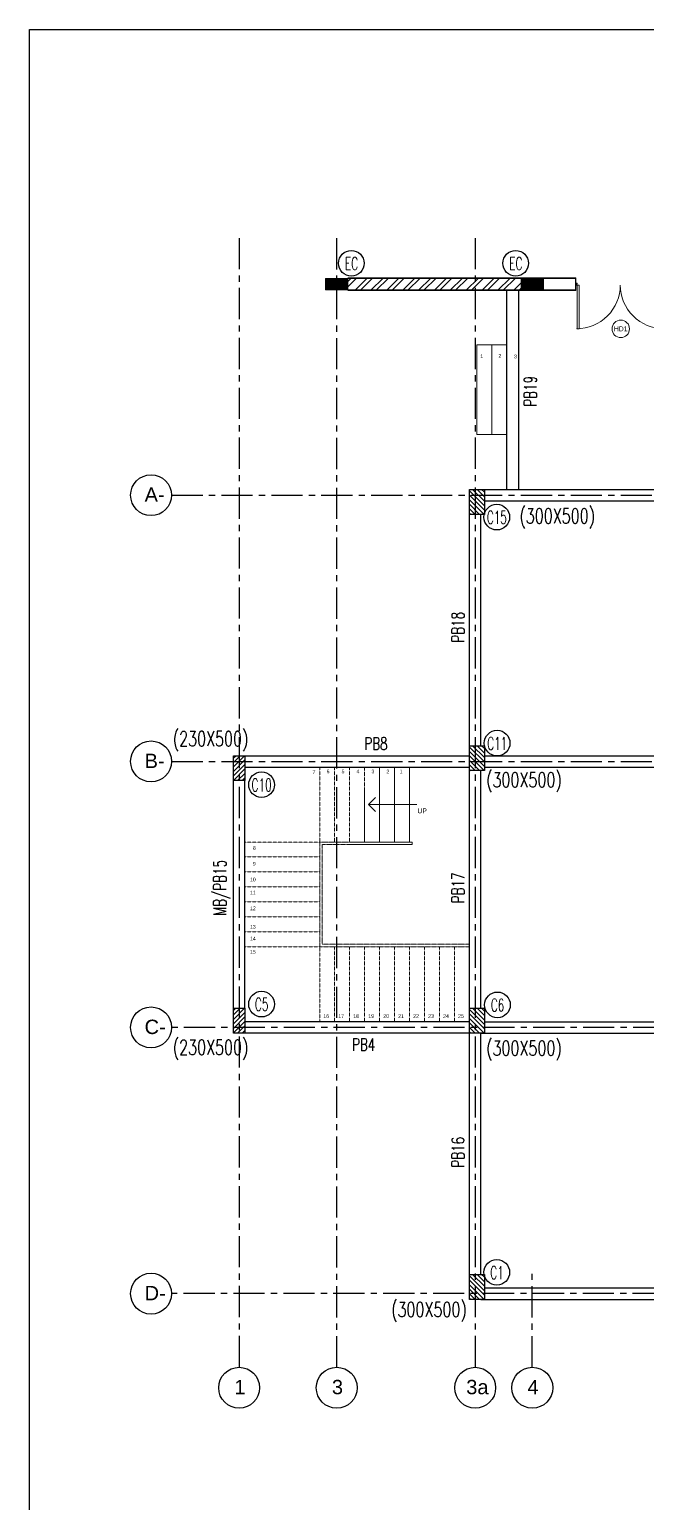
# Model space of a CAD drawing. Header units: millimetres. Extents: x 2659630 to 6742168, y -2425387 to -732288.
# Drawn here: x 2997332 to 3009679, y -1216459 to -1186960 of the extents above; entities that cross this region are included whole.
import ezdxf
from ezdxf.enums import TextEntityAlignment as Align

# ---------------------------------------------------------------- set-up
doc = ezdxf.new("R2010")
doc.units = ezdxf.units.MM
for name, pattern in [('CENTER', [2, 1.25, -0.25, 0.25, -0.25]), ('Hidden', [7.14375, 4.7625, -2.38125]), ('Overhead', [3.96875, 2.38125, -1.5875])]:
    doc.linetypes.add(name, pattern=pattern)
for name, color, linetype, lineweight in [('A-ANNO-DIMS', 211, 'Continuous', 9), ('A-DETL-THIN', 151, 'Continuous', 18), ('A-DOOR', 31, 'Continuous', 18), ('A-DOOR-IDEN', 31, 'Continuous', 9), ('A-FLOR-HRAL', 11, 'Continuous', 18), ('A-FLOR-HRAL-MBND', 5, 'Overhead', 18), ('A-hatch', 253, 'Continuous', 0), ('A-PLASTER', 50, 'Continuous', 0), ('A-RCC', 2, 'Continuous', 0), ('A-STAIRS', 31, 'Continuous', 18), ('A-WALL', 113, 'Continuous', 9), ('A-WALL-PATT', 111, 'Continuous', 0), ('G-ANNO-TEXT', 231, 'Continuous', 9)]:
    doc.layers.add(name, color=color, linetype=linetype, lineweight=lineweight)
for name, color, linetype in [('A-TEXT-0', 7, 'Continuous'), ('S-BEAM NO', 3, 'Continuous'), ('S-BEAM OUTER', 4, 'Continuous'), ('S-COLUMN', 1, 'Continuous'), ('S-COLUMN CIRCLE', 9, 'Continuous'), ('S-COLUMN HATCH', 8, 'Continuous'), ('S-COLUMN NO', 2, 'Continuous'), ('S-COLUMN SIZES', 2, 'Continuous'), ('S-GRIDE CIRCLE', 8, 'Continuous'), ('S-GRIDE LINE', 8, 'CENTER'), ('S-GRIDE NO', 1, 'Continuous')]:
    doc.layers.add(name, color=color, linetype=linetype)
doc.layers.get('A-ANNO-DIMS').off()
doc.styles.add('Arial', font='arial.ttf', dxfattribs={"height": 123})
doc.styles.add('Arial_1', font='arial.ttf', dxfattribs={"height": 98.353293})
doc.styles.add('Arial_3', font='arial.ttf', dxfattribs={"height": 97.584908})
doc.styles.add('Arial_4', font='arial.ttf', dxfattribs={"height": 73.76497})
doc.styles.add('ROMANS', font='r.shx', dxfattribs={"width": 0.7})

# ---------------------------------------------------------------- blocks, each defined once
blk = doc.blocks.new('M_Door Tag_Mahindra_2_0mm_2 - M_Door Tag_Mahindra 2-3264029-GROUND FLOOR PLAN-01')
at = {"layer": 'A-DOOR-IDEN'}
blk.add_circle((0, 0), 3.5, dxfattribs=at)
blk = doc.blocks.new('DOOR D9-1800X2500-PLN')
at = {"layer": 'A-DOOR'}
for p, q in [((12, 40, 0), (12, 25, 0)), ((37, 40, 0), (12, 40, 0)), ((12, 25, 0), (22, 25, 0)), ((12, 15, 0), (12, 0, 0)), ((22, 15, 0), (12, 15, 0)), ((12, 0, 0), (37, 0, 0)), ((14, 27, 0), (14, 38, 0)), ((14, 38, 0), (22, 38, 0)), ((22, 27, 0), (14, 27, 0)), ((14, 2, 0), (14, 13, 0)), ((14, 13, 0), (22, 13, 0)), ((22, 2, 0), (14, 2, 0)), ((22, 38, 0), (22, 27, 0)), ((22, 25, 0), (22, 15, 0)), ((22, 13, 0), (22, 2, 0)), ((24, 10, 0), (24, 30, 0)), ((24, 30, 0), (30, 30, 0)), ((30, 10, 0), (24, 10, 0)), ((26, 32, 0), (26, 34, 0)), ((35, 32, 0), (26, 32, 0)), ((26, 6, 0), (26, 8, 0)), ((26, 8, 0), (35, 8, 0)), ((27, 37, 0), (28, 37, 0)), ((28, 4, 0), (27, 4, 0)), ((28, 37, 0), (28, 38, 0)), ((28, 38, 0), (35, 38, 0)), ((28, 2, 0), (28, 4, 0)), ((35, 2, 0), (28, 2, 0)), ((30, 30, 0), (30, 10, 0)), ((32, 10, 0), (32, 30, 0)), ((32, 30, 0), (35, 30, 0)), ((35, 10, 0), (32, 10, 0)), ((35, 38, 0), (35, 32, 0)), ((35, 30, 0), (35, 25, 0)), ((35, 25, 0), (37, 25, 0)), ((37, 15, 0), (35, 15, 0)), ((35, 15, 0), (35, 10, 0)), ((35, 8, 0), (35, 2, 0)), ((37, 25, 0), (37, 40, 0)), ((37, 0, 0), (37, 15, 0)), ((1763, 25, 0), (1763, 40, 0)), ((1763, 40, 0), (1788, 40, 0)), ((1766, 25, 0), (1763, 25, 0)), ((1763, 0, 0), (1763, 15, 0)), ((1763, 15, 0), (1766, 15, 0)), ((1788, 0, 0), (1763, 0, 0)), ((1772, 38, 0), (1766, 38, 0)), ((1766, 38, 0), (1766, 32, 0)), ((1766, 32, 0), (1774, 32, 0)), ((1768, 30, 0), (1766, 30, 0)), ((1766, 30, 0), (1766, 25, 0)), ((1766, 15, 0), (1766, 10, 0)), ((1766, 10, 0), (1768, 10, 0)), ((1766, 8, 0), (1766, 2, 0)), ((1774, 8, 0), (1766, 8, 0)), ((1766, 2, 0), (1772, 2, 0)), ((1768, 10, 0), (1768, 30, 0)), ((1770, 30, 0), (1770, 10, 0)), ((1776, 30, 0), (1770, 30, 0)), ((1770, 10, 0), (1776, 10, 0)), ((1772, 37, 0), (1772, 38, 0)), ((1773, 37, 0), (1772, 37, 0)), ((1772, 2, 0), (1772, 4, 0)), ((1772, 4, 0), (1773, 4, 0)), ((1774, 32, 0), (1774, 34, 0)), ((1774, 6, 0), (1774, 8, 0)), ((1776, 10, 0), (1776, 30, 0)), ((1778, 38, 0), (1778, 27, 0)), ((1786, 38, 0), (1778, 38, 0)), ((1778, 27, 0), (1786, 27, 0)), ((1788, 25, 0), (1778, 25, 0)), ((1778, 25, 0), (1778, 15, 0)), ((1778, 15, 0), (1788, 15, 0)), ((1786, 13, 0), (1778, 13, 0)), ((1778, 13, 0), (1778, 2, 0)), ((1778, 2, 0), (1786, 2, 0)), ((1786, 27, 0), (1786, 38, 0)), ((1786, 2, 0), (1786, 13, 0)), ((1788, 40, 0), (1788, 25, 0)), ((1788, 15, 0), (1788, 0, 0))]:
    blk.add_line(p, q, dxfattribs=at)
at = {"layer": 'A-DOOR', "elevation": 0}
for points in [[(77, 40), (77, 915), (37, 915), (37, 40)], [(1723, 40), (1723, 915), (1763, 915), (1763, 40)]]:
    blk.add_lwpolyline(points, close=True, dxfattribs=at)
at = {"layer": 'A-DOOR'}
for centre, radius, start, end in [((25, 40), 875, 359.997, 90), ((1775, 40), 875, 90, 180.003), ((25, 36, 0), 2, 14.449, 289.7958), ((25, 4, 0), 2, 70.1472, 345.494), ((1775, 36, 0), 2, 250.2042, 165.551), ((1775, 4, 0), 2, 194.506, 109.8528)]:
    blk.add_arc(centre, radius, start, end, dxfattribs=at)

msp = doc.modelspace()

# ---------------------------------------------------------------- hatches: boundary and pattern name
at = {"layer": 'A-hatch', "true_color": 0x939598}
h = msp.add_hatch(dxfattribs=at)
h.set_pattern_fill('ANSI31', color=252, scale=5, angle=359.9997012)
h.set_pattern_definition([(44.99970117, (-5316170.35, -3303522.915), (-11.225261605, 11.225378697), [])])
h.paths.add_polyline_path([(3003264.4, -1192177.815), (3003714.4, -1192177.813), (3003714.401, -1191947.775), (3003264.401, -1191947.772)])
h = msp.add_hatch(dxfattribs=at)
h.set_pattern_fill('ANSI31', color=252, scale=5, angle=359.9997012)
h.set_pattern_definition([(44.99970117, (-5312250.364, -3303522.935), (-11.225261605, 11.225378697), [])])
h.paths.add_polyline_path([(3007184.385, -1192177.836), (3007634.385, -1192177.833), (3007634.386, -1191947.795), (3007184.386, -1191947.793)])
at = {"layer": 'A-WALL-PATT'}
h = msp.add_hatch(dxfattribs=at)
h.set_pattern_fill('ANSI32', color=256, scale=600, angle=360, style=0)
h.set_pattern_definition([(45, (2836909.7, -1365813.92), (-159.09903, 159.09903), []), (45, (2837015.76, -1365813.92), (-159.09903, 159.09903), [])])
h.paths.add_polyline_path([(3007184.386, -1191947.759), (3003714.401, -1191947.786), (3003714.4, -1192177.831), (3007184.385, -1192177.876)])
at = {"layer": 'S-COLUMN HATCH', "true_color": 0x939598}
h = msp.add_hatch(dxfattribs=at)
h.set_pattern_fill('ANSI31', color=252, scale=20, angle=270)
h.set_pattern_definition([(315, (2131519.34, -4846994.27), (44.9012806, 44.9012806), [])])
h.paths.add_polyline_path([(3006149.483, -1196677.547), (3006149.483, -1196177.548), (3006449.486, -1196177.548), (3006449.486, -1196677.547)])
h = msp.add_hatch(dxfattribs=at)
h.set_pattern_fill('ANSI31', color=252, scale=20, angle=270)
h.set_pattern_definition([(315, (2131519.34, -4852129.274), (44.9012806, 44.9012806), [])])
h.paths.add_polyline_path([(3006149.483, -1201812.55), (3006149.483, -1201312.551), (3006449.486, -1201312.551), (3006449.486, -1201812.55)])
h = msp.add_hatch(dxfattribs=at)
h.set_pattern_fill('ANSI31', color=252, scale=20, angle=180)
h.set_pattern_definition([(225, (-636743.56, -331812.36), (44.9012806, -44.9012806), [])])
h.paths.add_polyline_path([(3001419.477, -1201512.551), (3001649.463, -1201512.551), (3001649.456, -1202012.549), (3001419.47, -1202012.549)])
h = msp.add_hatch(dxfattribs=at)
h.set_pattern_fill('ANSI31', color=252, scale=20, angle=180)
h.set_pattern_definition([(225, (-636743.55, -336872.36), (44.9012806, -44.9012806), [])])
h.paths.add_polyline_path([(3001419.483, -1206572.552), (3001649.47, -1206572.552), (3001649.463, -1207072.55), (3001419.477, -1207072.55)])
h = msp.add_hatch(dxfattribs=at)
h.set_pattern_fill('ANSI31', color=252, scale=20, angle=270)
h.set_pattern_definition([(315, (2131519.335, -4862724.274), (44.9012806, 44.9012806), [])])
h.paths.add_polyline_path([(3006149.477, -1212407.55), (3006149.477, -1211907.551), (3006449.479, -1211907.551), (3006449.479, -1212407.55)])

# ---------------------------------------------------------------- linework, layer by layer
at = {"layer": 'A-DETL-THIN'}
for p, q in [((3007129.477, -1192177.875, 0), (3006899.477, -1192177.724, 0)), ((3004127.887, -1202492.739), (3004269.309, -1202351.319)), ((3004127.887, -1202492.739), (3005093.094, -1202492.741)), ((3004127.887, -1202492.739), (3004269.307, -1202634.161))]:
    msp.add_line(p, q, dxfattribs=at)
at = {"layer": 'A-FLOR-HRAL'}
for p, q in [((3005000.104, -1203242.55), (3003750.103, -1203242.55)), ((3005000.105, -1203292.55), (3005000.104, -1203242.55)), ((3005000.105, -1203292.55), (3003736.408, -1203292.55))]:
    msp.add_line(p, q, dxfattribs=at)
at = {"layer": 'A-FLOR-HRAL-MBND'}
for p, q in [((3003750.103, -1203242.55), (3003148.48, -1203242.55)), ((3003148.5, -1205342.55), (3003148.48, -1203242.55)), ((3003736.408, -1203292.55), (3003198.48, -1203292.55)), ((3003198.499, -1205292.55), (3003198.48, -1203292.55)), ((3006150.066, -1205292.55), (3003198.499, -1205292.55)), ((3006150.066, -1205342.55), (3003148.5, -1205342.55))]:
    msp.add_line(p, q, dxfattribs=at)
at = {"layer": 'A-PLASTER'}
for p, q in [((3008284.143, -1191935.75), (3003714.401, -1191935.786)), ((3008284.143, -1191935.75), (3008284.143, -1192189.889, 0)), ((3008284.143, -1192189.889), (3003714.4, -1192189.831))]:
    msp.add_line(p, q, dxfattribs=at)
at = {"layer": 'A-RCC'}
for p, q in [((3003264.386, -1191947.738), (3003264.385, -1192177.738)), ((3003714.386, -1191947.741), (3003264.386, -1191947.738)), ((3003264.401, -1191947.733), (3003264.4, -1192177.733)), ((3003714.401, -1191947.735), (3003264.401, -1191947.733)), ((3003714.385, -1192177.741), (3003714.386, -1191947.741)), ((3003714.4, -1192177.735), (3003714.401, -1191947.735)), ((3007184.386, -1191947.759), (3007184.385, -1192177.759)), ((3007634.386, -1191947.761), (3007184.386, -1191947.759)), ((3007634.385, -1192177.761), (3007634.386, -1191947.761)), ((3003264.385, -1192177.738), (3003714.385, -1192177.741)), ((3003264.4, -1192177.733), (3003714.4, -1192177.735)), ((3007184.385, -1192177.759), (3007634.385, -1192177.761))]:
    msp.add_line(p, q, dxfattribs=at)
at = {"layer": 'A-STAIRS'}
for p, q in [((3006898.5, -1193277.723, 0), (3006298.5, -1193277.718, 0)), ((3006299.459, -1195077.716, 0), (3006299.481, -1193277.718, 0)), ((3006599.459, -1195077.72, 0), (3006599.481, -1193277.72, 0)), ((3006899.459, -1195077.724, 0), (3006899.481, -1193277.724, 0)), ((3006900.756, -1195077.723, 0), (3006300.756, -1195077.716, 0)), ((3004348.5, -1201742.55), (3004348.5, -1203242.55)), ((3004648.5, -1201742.55), (3004648.5, -1203242.55)), ((3004948.5, -1201742.55), (3004948.5, -1203242.55)), ((3004048.5, -1202153.326), (3004048.5, -1203242.55))]:
    msp.add_line(p, q, dxfattribs=at)
at = {"layer": 'A-STAIRS', "linetype": 'Hidden'}
for p, q in [((3003148.5, -1201742.55), (3003148.5, -1203242.55)), ((3003448.5, -1201742.55), (3003448.5, -1203242.55)), ((3003748.5, -1201742.55), (3003748.5, -1203242.55)), ((3004048.5, -1202153.326), (3004048.5, -1201742.55)), ((3003148.48, -1203242.55), (3001648.5, -1203242.55)), ((3003148.48, -1203542.55), (3001648.5, -1203542.55)), ((3003148.48, -1203842.55), (3001648.5, -1203842.55)), ((3003148.48, -1204142.55), (3001648.5, -1204142.55)), ((3003148.48, -1204442.55), (3001648.5, -1204442.55)), ((3003148.48, -1204742.55), (3001648.5, -1204742.55)), ((3003148.48, -1205042.55), (3001648.5, -1205042.55)), ((3003148.48, -1205342.55), (3001648.5, -1205342.55)), ((3003148.5, -1205347.55), (3003148.5, -1206842.55)), ((3003448.5, -1205342.55), (3003448.5, -1206842.55)), ((3003748.5, -1205342.55), (3003748.5, -1206842.55)), ((3004048.5, -1205342.55), (3004048.5, -1206842.55)), ((3004348.5, -1205342.55), (3004348.5, -1206842.55)), ((3004648.5, -1205342.55), (3004648.5, -1206842.55)), ((3004948.5, -1205342.55), (3004948.5, -1206842.55)), ((3005248.5, -1205342.55), (3005248.5, -1206842.55)), ((3005548.5, -1205342.55), (3005548.5, -1206842.55)), ((3005848.5, -1205342.55), (3005848.5, -1206842.55))]:
    msp.add_line(p, q, dxfattribs=at)
at = {"layer": 'A-WALL', "color": 1}
msp.add_line((3003714.4, -1192177.831), (3003714.401, -1191947.773), dxfattribs=at)
at = {"layer": 'A-WALL'}
for p, q in [((3008271.996, -1191947.75), (3003714.401, -1191947.786)), ((3008272.143, -1191947.751, 0), (3008272.143, -1192177.888, 0)), ((3008271.996, -1192177.889), (3003714.4, -1192177.831))]:
    msp.add_line(p, q, dxfattribs=at)
at = {"layer": 'S-BEAM OUTER', "ltscale": 2500}
for p, q in [((3006899.477, -1196165.548), (3006899.527, -1192189.872)), ((3007129.477, -1192189.875), (3007129.477, -1196177.724, 0)), ((3006449.486, -1196177.548), (3013991.089, -1196177.74)), ((3006449.486, -1196407.649), (3013991.089, -1196407.74)), ((3006149.477, -1201362.551), (3006149.477, -1196677.547)), ((3006379.477, -1201312.551), (3006379.477, -1196677.547)), ((3001649.463, -1201512.551), (3006149.477, -1201512.551)), ((3001649.463, -1201742.551), (3006149.477, -1201742.551)), ((3006449.486, -1201512.551), (3014066.024, -1201512.551)), ((3006449.486, -1201742.551), (3014066.024, -1201742.551)), ((3001419.483, -1206572.552), (3001419.483, -1201962.549)), ((3001649.483, -1206572.552), (3001649.483, -1201962.549)), ((3006379.483, -1206572.551), (3006379.483, -1201812.55)), ((3006149.474, -1207072.55), (3001649.463, -1207072.482)), ((3006149.477, -1206842.55), (3001649.466, -1206842.482)), ((3006149.474, -1211907.551), (3006149.474, -1207072.55)), ((3006379.474, -1211907.551), (3006379.474, -1207072.55)), ((3006379.477, -1207072.55), (3014066.024, -1207072.55)), ((3006449.476, -1206842.55), (3014066.024, -1206842.55)), ((3006379.477, -1212407.55), (3014016.019, -1212407.55)), ((3006449.479, -1212177.55), (3014016.019, -1212177.55))]:
    msp.add_line(p, q, dxfattribs=at)
at = {"layer": 'S-COLUMN', "color": 1}
for points in [[(3006149.483, -1196677.547), (3006149.483, -1196177.548), (3006449.486, -1196177.548), (3006449.486, -1196677.547)], [(3006149.483, -1201812.55), (3006149.483, -1201312.551), (3006449.486, -1201312.551), (3006449.486, -1201812.55)], [(3001419.477, -1201512.551), (3001649.463, -1201512.551), (3001649.456, -1202012.549), (3001419.47, -1202012.549)], [(3001419.483, -1206572.552), (3001649.47, -1206572.552), (3001649.463, -1207072.55), (3001419.477, -1207072.55)], [(3006149.477, -1212407.55), (3006149.477, -1211907.551), (3006449.479, -1211907.551), (3006449.479, -1212407.55)]]:
    msp.add_lwpolyline(points, close=True, dxfattribs=at)
at = {"layer": 'S-COLUMN CIRCLE', "ltscale": 2500}
msp.add_lwpolyline([(3077100.446, -1251415.165), (2997332.057, -1251415.165), (2997332.057, -1186959.633), (3077100.446, -1186959.633)], close=True, dxfattribs=at)
at = {"layer": 'S-COLUMN CIRCLE'}
for centre in [(3003782.477, -1191645.477), (3003782.477, -1191645.477), (3007076.112, -1191645.477), (3007076.112, -1191645.477), (3006697.703, -1196731.959), (3006704.65, -1201261.231), (3001982.731, -1202093.482), (3001982.731, -1206491.175), (3006710.944, -1206505.524), (3006697.703, -1211865.428)]:
    msp.add_circle(centre, 257.143, dxfattribs=at)
at = {"layer": 'S-GRIDE CIRCLE'}
for centre in [(2999770.019, -1196292.483), (2999770.019, -1196292.483), (2999770.019, -1196292.483), (2999770.019, -1201627.485), (2999770.019, -1201627.485), (2999770.019, -1201627.485), (2999770.019, -1206957.485), (2999770.019, -1206957.485), (2999770.019, -1206957.485), (2999770.019, -1212292.55), (2999770.019, -1212292.55), (2999770.019, -1212292.55), (3001534.481, -1214178.111), (3001534.481, -1214178.111), (3001534.481, -1214178.111), (3003489.481, -1214178.111), (3003489.481, -1214178.111), (3003489.481, -1214178.111), (3006264.481, -1214178.111), (3006264.481, -1214178.111), (3006264.481, -1214178.111), (3007409.481, -1214178.111), (3007409.481, -1214178.111), (3007409.481, -1214178.111)]:
    msp.add_circle(centre, 409.836, dxfattribs=at)
at = {"layer": 'S-GRIDE LINE', "ltscale": 500}
for p, q in [((3001534.481, -1191139.095), (3001534.481, -1213768.274)), ((3003489.481, -1213768.274), (3003489.481, -1191139.095)), ((3006264.481, -1191139.095), (3006264.481, -1213768.274)), ((3000179.855, -1196292.548), (3032055.086, -1196292.548)), ((3000179.855, -1201627.55), (3032055.086, -1201627.55)), ((3032052.408, -1206957.55), (3000179.855, -1206957.55)), ((3007409.481, -1213768.274), (3007409.481, -1211768.274)), ((3032045.095, -1212292.55), (3000179.855, -1212292.55))]:
    msp.add_line(p, q, dxfattribs=at)

# ---------------------------------------------------------------- block references
at = {"layer": 'A-ANNO-DIMS', "xscale": -1, "rotation": 180}
msp.add_blockref('DOOR D9-1800X2500-PLN', (3008271.974, -1192042.656, 0), dxfattribs=at)
at = {"layer": 'A-DOOR-IDEN', "xscale": -49.99999999999997, "yscale": 49.99999999999997, "zscale": 49.99999999999997, "rotation": 328.1314105507045}
msp.add_blockref('M_Door Tag_Mahindra_2_0mm_2 - M_Door Tag_Mahindra 2-3264029-GROUND FLOOR PLAN-01', (3009181.84, -1192959.327, 0), dxfattribs=at)

# ---------------------------------------------------------------- texts
at = {"layer": 'A-DOOR-IDEN', "insert": (3009179.142, -1192909.868, 0), "char_height": 98.3533, "width": 208.8, "attachment_point": 2, "rotation": 0.1314106, "line_spacing_factor": 0.938532, "style": 'Arial_1'}
msp.add_mtext('HD1', dxfattribs=at)
at = {"layer": 'S-BEAM NO', "style": 'ROMANS', "width": 0.7}
for s, p in [('PB19', (3007368.037, -1194210.01, 0)), ('PB18', (3005918.444, -1198937.901, 0)), ('MB/PB15', (3001148.215, -1204160.402, 0)), ('PB17', (3005918.451, -1204160.402, 0)), ('PB16', (3005918.441, -1209457.901, 0))]:
    msp.add_text(s, height=250, rotation=90, dxfattribs=at).set_placement(p, align=Align.MIDDLE_CENTER)
for s, p in [('PB8', (3004275.385, -1201270.824, 0)), ('PB4', (3004029.319, -1207301.998, 0))]:
    msp.add_text(s, height=250, dxfattribs=at).set_placement(p, align=Align.MIDDLE_CENTER)
at = {"layer": 'S-COLUMN NO', "style": 'ROMANS', "width": 0.6}
for s, p in [('EC', (3003783.846, -1191651.008, 0)), ('EC', (3003783.846, -1191651.008, 0)), ('EC', (3007077.48, -1191651.008, 0)), ('EC', (3007077.48, -1191651.008, 0)), ('C15', (3006699.072, -1196737.49, 0)), ('C11', (3006706.018, -1201266.762, 0)), ('C10', (3001984.1, -1202099.013, 0)), ('C5', (3001984.1, -1206496.706, 0)), ('C6', (3006712.312, -1206511.055, 0)), ('C1', (3006699.072, -1211870.959, 0)), ('C1', (3006699.072, -1211870.959, 0)), ('C1', (3006699.072, -1211870.959, 0))]:
    msp.add_text(s, height=257.1429, dxfattribs=at).set_placement(p, align=Align.MIDDLE_CENTER)
at = {"layer": 'S-COLUMN SIZES', "lineweight": -2, "style": 'ROMANS', "width": 0.7}
for s, p in [('(300X500)', (3007908.141, -1196708.421, 0)), ('(230X500)', (3000961.099, -1201174.427, 0)), ('(300X500)', (3007241.134, -1201996.652, 0)), ('(230X500)', (3000961.099, -1207356.905, 0)), ('(300X500)', (3007241.134, -1207373.306, 0)), ('(300X500)', (3005337.527, -1212610.327, 0))]:
    msp.add_text(s, height=300, dxfattribs=at).set_placement(p, align=Align.MIDDLE_CENTER)
at = {"layer": 'S-GRIDE NO', "style": 'Arial'}
for s, height, p in [('A-', 287.9195, (2999639.195, -1196425.484)), ('B-', 287.9195, (2999639.195, -1201760.486)), ('C-', 287.9195, (2999639.195, -1207090.486)), ('D-', 287.9195, (2999639.195, -1212425.552)), ('1', 287.919, (3001437.8, -1214307.949)), ('1', 287.919, (3001437.8, -1214307.949)), ('1', 287.919, (3001437.8, -1214307.949)), ('3', 287.919, (3003392.8, -1214307.949)), ('3a', 287.9195, (3006084.81, -1214307.949)), ('4', 287.919, (3007312.8, -1214307.949))]:
    msp.add_text(s, height=height, dxfattribs=at).set_placement(p)

# ---------------------------------------------------------------- next in the draw order: texts
at = {"layer": 'A-TEXT-0', "color": 7, "char_height": 73.765, "width": 68.4, "attachment_point": 3, "rotation": 0.1314106, "line_spacing_factor": 0.938532, "style": 'Arial_4', "bg_fill": 3, "box_fill_scale": 1.25, "bg_fill_color": 0, "bg_fill_transparency": 0}
for s, insert in [('1', (3006424.842, -1193472.164, 0)), ('2', (3006787.844, -1193464.985, 0)), ('3', (3007101.844, -1193475.985, 0)), ('7', (3003062.936, -1201803.408)), ('6', (3003344.275, -1201791.224)), ('5', (3003644.275, -1201791.224)), ('4', (3003944.275, -1201791.216)), ('3', (3004244.275, -1201791.219)), ('2', (3004544.275, -1201791.216)), ('1', (3004808.843, -1201791.213)), ('8', (3001866.929, -1203325.56)), ('9', (3001866.932, -1203641.294)), ('10', (3001866.935, -1203957.027)), ('11', (3001866.926, -1204218.817)), ('12', (3001866.926, -1204534.55)), ('13', (3001866.943, -1204904.11)), ('15', (3001866.949, -1205407.579)), ('16', (3003336.708, -1206693.509)), ('17', (3003636.772, -1206693.506)), ('18', (3003936.772, -1206693.503)), ('19', (3004236.772, -1206693.5)), ('20', (3004536.772, -1206693.506)), ('21', (3004836.772, -1206693.503)), ('22', (3005136.772, -1206693.5)), ('23', (3005436.772, -1206693.494)), ('24', (3005736.772, -1206693.491)), ('25', (3006036.772, -1206693.489))]:
    msp.add_mtext(s, dxfattribs=dict(at, insert=insert))
at = {"layer": 'G-ANNO-TEXT', "color": 7, "insert": (3005105.776, -1202568.81), "char_height": 98.3533, "width": 226.8, "attachment_point": 1, "rotation": 0.1314106, "line_spacing_factor": 0.938532, "style": 'Arial_3', "bg_fill": 3, "box_fill_scale": 1.25, "bg_fill_color": 0, "bg_fill_transparency": 0}
msp.add_mtext('UP', dxfattribs=at)

# ---------------------------------------------------------------- next in the draw order: hatches: boundary and pattern name
at = {"layer": 'S-COLUMN HATCH', "true_color": 0x939598}
h = msp.add_hatch(dxfattribs=at)
h.set_pattern_fill('ANSI31', color=252, scale=20, angle=270)
h.set_pattern_definition([(315, (2131519.33, -4857389.273), (44.9012806, 44.9012806), [])])
h.paths.add_polyline_path([(3006149.474, -1207072.55), (3006149.474, -1206572.551), (3006449.476, -1206572.551), (3006449.476, -1207072.55)])

# ---------------------------------------------------------------- next in the draw order: linework, layer by layer
at = {"layer": 'S-BEAM OUTER', "ltscale": 2500}
msp.add_line((3006149.483, -1206622.552), (3006149.483, -1201812.55), dxfattribs=at)
at = {"layer": 'S-COLUMN', "color": 1}
msp.add_lwpolyline([(3006149.474, -1207072.55), (3006149.474, -1206572.551), (3006449.476, -1206572.551), (3006449.476, -1207072.55)], close=True, dxfattribs=at)

# ---------------------------------------------------------------- next in the draw order: texts
at = {"layer": 'A-TEXT-0', "color": 7, "insert": (3001866.946, -1205139.046), "char_height": 73.765, "width": 68.4, "attachment_point": 3, "rotation": 0.1314106, "line_spacing_factor": 0.938532, "style": 'Arial_4', "bg_fill": 3, "box_fill_scale": 1.25, "bg_fill_color": 0, "bg_fill_transparency": 0}
msp.add_mtext('14', dxfattribs=at)

doc.saveas('drawing.dxf')
